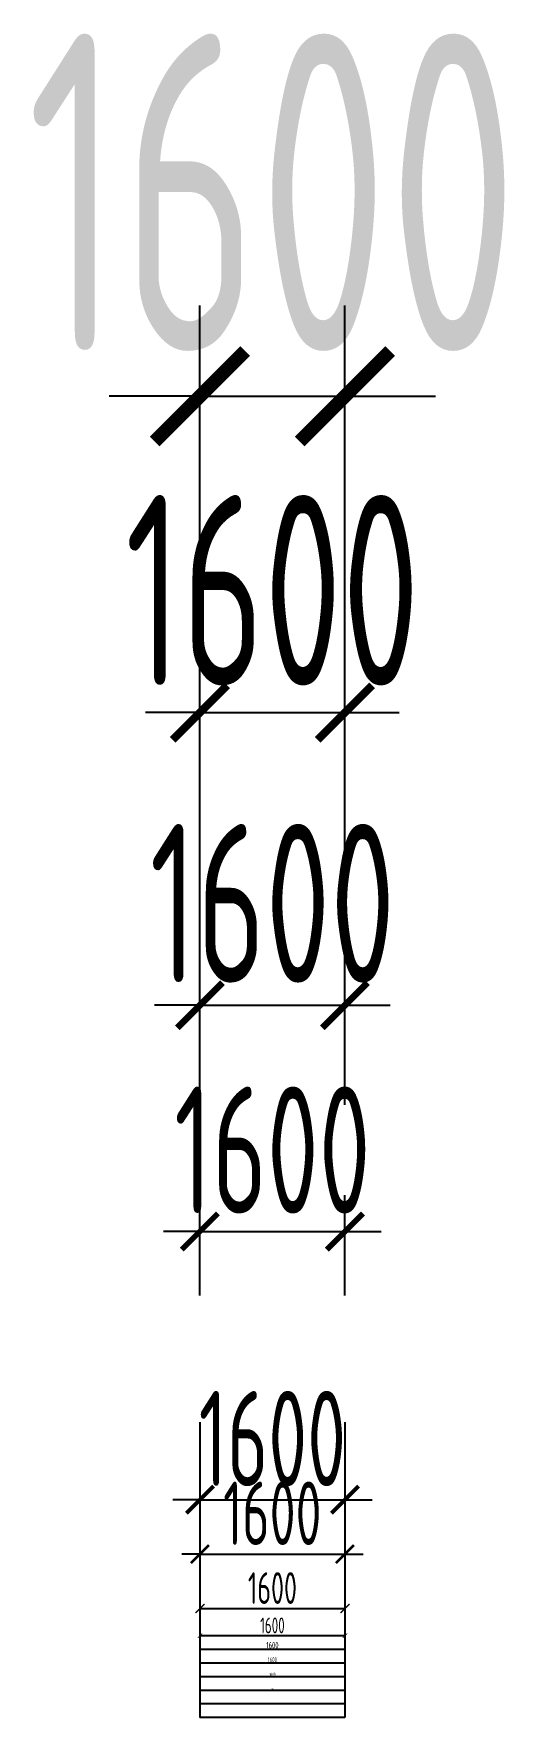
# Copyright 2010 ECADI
# Model space of a CAD drawing. Extents: x -3523 to 12007717, y -6694179 to 21431.
# Drawn here: x -857 to 4336, y 2310 to 20885 of the extents above; entities that cross this region are included whole.
import ezdxf

# ---------------------------------------------------------------- set-up
doc = ezdxf.new("R2010")
doc.units = 0
doc.header["$LTSCALE"] = 10
doc.header["$MEASUREMENT"] = 0
for name, color, linetype in [('A3-RB-4F-100$0$A-DIMS-1', 1, 'Continuous'), ('A3-RB-4F-100$0$A-DIMS-10', 1, 'Continuous'), ('A3-RB-4F-100$0$A-DIMS-100', 1, 'Continuous'), ('A3-RB-4F-100$0$A-DIMS-1000', 1, 'Continuous'), ('A3-RB-4F-100$0$A-DIMS-15', 1, 'Continuous'), ('A3-RB-4F-100$0$A-DIMS-2', 1, 'Continuous'), ('A3-RB-4F-100$0$A-DIMS-20', 1, 'Continuous'), ('A3-RB-4F-100$0$A-DIMS-200', 1, 'Continuous'), ('A3-RB-4F-100$0$A-DIMS-300', 1, 'Continuous'), ('A3-RB-4F-100$0$A-DIMS-400', 1, 'Continuous'), ('A3-RB-4F-100$0$A-DIMS-5', 1, 'Continuous'), ('A3-RB-4F-100$0$A-DIMS-50', 1, 'Continuous'), ('A3-RB-4F-100$0$A-DIMS-500', 1, 'Continuous'), ('A3-RB-4F-100$0$A-DIMS-600', 1, 'Continuous')]:
    doc.layers.add(name, color=color, linetype=linetype)
doc.styles.add('A3-RB-4F-100$0$XD2008', font='xd-hzs.shx', dxfattribs={"width": 0.7, "bigfont": 'xd-hztxt.shx'})
doc.dimstyles.new('A3-RB-4F-100$0$XD1$0', dxfattribs={"dimtxt": 3.5, "dimasz": 1, "dimexe": 1, "dimexo": 2, "dimgap": 0.5, "dimtad": 1, "dimdec": 0, "dimdsep": 46, "dimtxsty": 'A3-RB-4F-100$0$XD2008', "dimblk": 'A3-RB-4F-100$0$_ARCHTICK', "dimcen": 2.5, "dimclrt": 4, "dimaunit": 1, "dimadec": 0, "dimazin": 0, "dimtfac": 1, "dimtdec": 0, "dimtix": 1, "dimtmove": 0, "dimatfit": 3, "dimfxl": 0, "dimtolj": 1, "dimtzin": 0, "dimarcsym": 0})
doc.dimstyles.new('A3-RB-4F-100$0$XD10$0', dxfattribs={"dimscale": 10, "dimtxt": 3.5, "dimasz": 1, "dimexe": 1, "dimexo": 2, "dimgap": 0.5, "dimtad": 1, "dimdec": 0, "dimdsep": 46, "dimtxsty": 'A3-RB-4F-100$0$XD2008', "dimblk": 'A3-RB-4F-100$0$_ARCHTICK', "dimcen": 2.5, "dimclrt": 4, "dimaunit": 1, "dimadec": 0, "dimazin": 0, "dimtfac": 1, "dimtdec": 0, "dimtix": 1, "dimtmove": 0, "dimatfit": 3, "dimfxl": 0, "dimtolj": 1, "dimtzin": 0, "dimarcsym": 0})
doc.dimstyles.new('A3-RB-4F-100$0$XD100$0', dxfattribs={"dimscale": 100, "dimtxt": 3.5, "dimasz": 1, "dimexe": 1, "dimexo": 2, "dimgap": 0.5, "dimtad": 1, "dimdec": 0, "dimdsep": 46, "dimtxsty": 'A3-RB-4F-100$0$XD2008', "dimblk1": 'A3-RB-4F-100$0$_ARCHTICK', "dimblk2": 'A3-RB-4F-100$0$_ARCHTICK', "dimsah": 1, "dimcen": 2.5, "dimclrt": 4, "dimaunit": 1, "dimadec": 0, "dimazin": 0, "dimtfac": 1, "dimtdec": 0, "dimtix": 1, "dimtmove": 0, "dimatfit": 3, "dimfxl": 0, "dimtolj": 1, "dimtzin": 0, "dimarcsym": 0})
doc.dimstyles.new('A3-RB-4F-100$0$XD1000$0', dxfattribs={"dimscale": 1000, "dimtxt": 3.5, "dimasz": 1, "dimexe": 1, "dimexo": 2, "dimgap": 0.5, "dimtad": 1, "dimdec": 0, "dimdsep": 46, "dimtxsty": 'A3-RB-4F-100$0$XD2008', "dimblk": 'A3-RB-4F-100$0$_ARCHTICK', "dimcen": 2.5, "dimclrt": 4, "dimaunit": 1, "dimadec": 0, "dimazin": 0, "dimtfac": 1, "dimtdec": 0, "dimtix": 1, "dimtmove": 0, "dimatfit": 3, "dimfxl": 0, "dimtolj": 1, "dimtzin": 0, "dimarcsym": 0})
doc.dimstyles.new('A3-RB-4F-100$0$XD15$0', dxfattribs={"dimscale": 15, "dimtxt": 3.5, "dimasz": 1, "dimexe": 1, "dimexo": 2, "dimgap": 0.5, "dimtad": 1, "dimdec": 0, "dimdsep": 46, "dimtxsty": 'A3-RB-4F-100$0$XD2008', "dimblk": 'A3-RB-4F-100$0$_ARCHTICK', "dimcen": 2.5, "dimclrt": 4, "dimaunit": 1, "dimadec": 0, "dimazin": 0, "dimtfac": 1, "dimtdec": 0, "dimtix": 1, "dimtmove": 0, "dimatfit": 3, "dimfxl": 0, "dimtolj": 1, "dimtzin": 0, "dimarcsym": 0})
doc.dimstyles.new('A3-RB-4F-100$0$XD2$0', dxfattribs={"dimscale": 2, "dimtxt": 3.5, "dimasz": 1, "dimexe": 1, "dimexo": 2, "dimgap": 0.5, "dimtad": 1, "dimdec": 0, "dimdsep": 46, "dimtxsty": 'A3-RB-4F-100$0$XD2008', "dimblk": 'A3-RB-4F-100$0$_ARCHTICK', "dimcen": 2.5, "dimclrt": 4, "dimaunit": 1, "dimadec": 0, "dimazin": 0, "dimtfac": 1, "dimtdec": 0, "dimtix": 1, "dimtmove": 0, "dimatfit": 3, "dimfxl": 0, "dimtolj": 1, "dimtzin": 0, "dimarcsym": 0})
doc.dimstyles.new('A3-RB-4F-100$0$XD20$0', dxfattribs={"dimscale": 20, "dimtxt": 3.5, "dimasz": 1, "dimexe": 1, "dimexo": 2, "dimgap": 0.5, "dimtad": 1, "dimdec": 0, "dimdsep": 46, "dimtxsty": 'A3-RB-4F-100$0$XD2008', "dimblk": 'A3-RB-4F-100$0$_ARCHTICK', "dimcen": 2.5, "dimclrt": 4, "dimaunit": 1, "dimadec": 0, "dimazin": 0, "dimtfac": 1, "dimtdec": 0, "dimtix": 1, "dimtmove": 0, "dimatfit": 3, "dimfxl": 0, "dimtolj": 1, "dimtzin": 0, "dimarcsym": 0})
doc.dimstyles.new('A3-RB-4F-100$0$XD200$0', dxfattribs={"dimscale": 200, "dimtxt": 3.5, "dimasz": 1, "dimexe": 1, "dimexo": 2, "dimgap": 0.5, "dimtad": 1, "dimdec": 0, "dimdsep": 46, "dimtxsty": 'A3-RB-4F-100$0$XD2008', "dimblk": 'A3-RB-4F-100$0$_ARCHTICK', "dimcen": 2.5, "dimclrt": 4, "dimaunit": 1, "dimadec": 0, "dimazin": 0, "dimtfac": 1, "dimtdec": 0, "dimtix": 1, "dimtmove": 0, "dimatfit": 3, "dimfxl": 0, "dimtolj": 1, "dimtzin": 0, "dimarcsym": 0})
doc.dimstyles.new('A3-RB-4F-100$0$XD300$0', dxfattribs={"dimscale": 300, "dimtxt": 3.5, "dimasz": 1, "dimexe": 1, "dimexo": 2, "dimgap": 0.5, "dimtad": 1, "dimdec": 0, "dimdsep": 46, "dimtxsty": 'A3-RB-4F-100$0$XD2008', "dimblk": 'A3-RB-4F-100$0$_ARCHTICK', "dimcen": 2.5, "dimclrt": 4, "dimaunit": 1, "dimadec": 0, "dimazin": 0, "dimtfac": 1, "dimtdec": 0, "dimtix": 1, "dimtmove": 0, "dimatfit": 3, "dimfxl": 0, "dimtolj": 1, "dimtzin": 0, "dimarcsym": 0})
doc.dimstyles.new('A3-RB-4F-100$0$XD400$0', dxfattribs={"dimscale": 400, "dimtxt": 3.5, "dimasz": 1, "dimexe": 1, "dimexo": 2, "dimgap": 0.5, "dimtad": 1, "dimdec": 0, "dimdsep": 46, "dimtxsty": 'A3-RB-4F-100$0$XD2008', "dimblk": 'A3-RB-4F-100$0$_ARCHTICK', "dimcen": 2.5, "dimclrt": 4, "dimaunit": 1, "dimadec": 0, "dimazin": 0, "dimtfac": 1, "dimtdec": 0, "dimtix": 1, "dimtmove": 0, "dimatfit": 3, "dimfxl": 0, "dimtolj": 1, "dimtzin": 0, "dimarcsym": 0})
doc.dimstyles.new('A3-RB-4F-100$0$XD5$0', dxfattribs={"dimscale": 5, "dimtxt": 3.5, "dimasz": 1, "dimexe": 1, "dimexo": 2, "dimgap": 0.5, "dimtad": 1, "dimdec": 0, "dimdsep": 46, "dimtxsty": 'A3-RB-4F-100$0$XD2008', "dimblk": 'A3-RB-4F-100$0$_ARCHTICK', "dimcen": 2.5, "dimclrt": 4, "dimaunit": 1, "dimadec": 0, "dimazin": 0, "dimtfac": 1, "dimtdec": 0, "dimtix": 1, "dimtmove": 0, "dimatfit": 3, "dimfxl": 0, "dimtolj": 1, "dimtzin": 0, "dimarcsym": 0})
doc.dimstyles.new('A3-RB-4F-100$0$XD50$0', dxfattribs={"dimscale": 50, "dimtxt": 3.5, "dimasz": 1, "dimexe": 1, "dimexo": 2, "dimgap": 0.5, "dimtad": 1, "dimdec": 0, "dimdsep": 46, "dimtxsty": 'A3-RB-4F-100$0$XD2008', "dimblk": 'A3-RB-4F-100$0$_ARCHTICK', "dimcen": 2.5, "dimclrt": 4, "dimaunit": 1, "dimadec": 0, "dimazin": 0, "dimtfac": 1, "dimtdec": 0, "dimtix": 1, "dimtmove": 0, "dimatfit": 3, "dimfxl": 0, "dimtolj": 1, "dimtzin": 0, "dimarcsym": 0})
doc.dimstyles.new('A3-RB-4F-100$0$XD500$0', dxfattribs={"dimscale": 500, "dimtxt": 3.5, "dimasz": 1, "dimexe": 1, "dimexo": 2, "dimgap": 0.5, "dimtad": 1, "dimdec": 0, "dimdsep": 46, "dimtxsty": 'A3-RB-4F-100$0$XD2008', "dimblk": 'A3-RB-4F-100$0$_ARCHTICK', "dimcen": 2.5, "dimclrt": 4, "dimaunit": 1, "dimadec": 0, "dimazin": 0, "dimtfac": 1, "dimtdec": 0, "dimtix": 1, "dimtmove": 0, "dimatfit": 3, "dimfxl": 0, "dimtolj": 1, "dimtzin": 0, "dimarcsym": 0})
doc.dimstyles.new('A3-RB-4F-100$0$XD600$0', dxfattribs={"dimscale": 600, "dimtxt": 3.5, "dimasz": 1, "dimexe": 1, "dimexo": 2, "dimgap": 0.5, "dimtad": 1, "dimdec": 0, "dimdsep": 46, "dimtxsty": 'A3-RB-4F-100$0$XD2008', "dimblk": 'A3-RB-4F-100$0$_ARCHTICK', "dimcen": 2.5, "dimclrt": 4, "dimaunit": 1, "dimadec": 0, "dimazin": 0, "dimtfac": 1, "dimtdec": 0, "dimtix": 1, "dimtmove": 0, "dimatfit": 3, "dimfxl": 0, "dimtolj": 1, "dimtzin": 0, "dimarcsym": 0})

# ---------------------------------------------------------------- blocks, each defined once
blk = doc.blocks.new('A3-RB-4F-100$0$_ARCHTICK')
at = {"color": 0, "linetype": 'ByBlock', "const_width": 0.15}
blk.add_lwpolyline([(-0.5, -0.5), (0.5, 0.5)], dxfattribs=at)
blk = doc.blocks.new('*D3203')
at = {"layer": 'A3-RB-4F-100$0$A-DIMS-1', "color": 0, "lineweight": -2}
for p, q in [((977, 2463), (977, 2310)), ((2577, 2463), (2577, 2310)), ((977, 2311), (2577, 2311))]:
    blk.add_line(p, q, dxfattribs=at)
at = {"layer": 'Defpoints', "color": 0}
for p in [(977, 2465), (2577, 2465), (2577, 2311)]:
    blk.add_point(p, dxfattribs=at)
at = {"layer": 'A3-RB-4F-100$0$A-DIMS-1', "color": 0, "lineweight": -2, "rotation": 180}
blk.add_blockref('A3-RB-4F-100$0$_ARCHTICK', (977, 2311), dxfattribs=at)
at = {"layer": 'A3-RB-4F-100$0$A-DIMS-1', "color": 0, "lineweight": -2}
blk.add_blockref('A3-RB-4F-100$0$_ARCHTICK', (2577, 2311), dxfattribs=at)
at = {"layer": 'A3-RB-4F-100$0$A-DIMS-1', "color": 4, "insert": (1777, 2313), "char_height": 3.5, "attachment_point": 5, "style": 'A3-RB-4F-100$0$XD2008'}
blk.add_mtext('\\A1;1600', dxfattribs=at)
blk = doc.blocks.new('*D3204')
at = {"layer": 'A3-RB-4F-100$0$A-DIMS-2', "color": 0, "lineweight": -2}
for p, q in [((977, 2611), (977, 2459)), ((2577, 2611), (2577, 2459)), ((977, 2461), (2577, 2461))]:
    blk.add_line(p, q, dxfattribs=at)
at = {"layer": 'Defpoints', "color": 0}
for p in [(977, 2615), (2577, 2615), (2577, 2461)]:
    blk.add_point(p, dxfattribs=at)
at = {"layer": 'A3-RB-4F-100$0$A-DIMS-2', "color": 0, "lineweight": -2, "xscale": 2, "yscale": 2, "zscale": 2, "rotation": 180}
blk.add_blockref('A3-RB-4F-100$0$_ARCHTICK', (977, 2461), dxfattribs=at)
at = {"layer": 'A3-RB-4F-100$0$A-DIMS-2', "color": 0, "lineweight": -2, "xscale": 2, "yscale": 2, "zscale": 2}
blk.add_blockref('A3-RB-4F-100$0$_ARCHTICK', (2577, 2461), dxfattribs=at)
at = {"layer": 'A3-RB-4F-100$0$A-DIMS-2', "color": 4, "insert": (1777, 2466), "char_height": 7, "attachment_point": 5, "style": 'A3-RB-4F-100$0$XD2008'}
blk.add_mtext('\\A1;1600', dxfattribs=at)
blk = doc.blocks.new('*D3205')
at = {"layer": 'A3-RB-4F-100$0$A-DIMS-5', "color": 0, "lineweight": -2}
for p, q in [((977, 2755), (977, 2606)), ((977, 2611), (2577, 2611)), ((2577, 2755), (2577, 2606))]:
    blk.add_line(p, q, dxfattribs=at)
at = {"layer": 'Defpoints', "color": 0}
for p in [(977, 2765), (2577, 2765), (2577, 2611)]:
    blk.add_point(p, dxfattribs=at)
at = {"layer": 'A3-RB-4F-100$0$A-DIMS-5', "color": 0, "lineweight": -2, "xscale": 5, "yscale": 5, "zscale": 5, "rotation": 180}
blk.add_blockref('A3-RB-4F-100$0$_ARCHTICK', (977, 2611), dxfattribs=at)
at = {"layer": 'A3-RB-4F-100$0$A-DIMS-5', "color": 0, "lineweight": -2, "xscale": 5, "yscale": 5, "zscale": 5}
blk.add_blockref('A3-RB-4F-100$0$_ARCHTICK', (2577, 2611), dxfattribs=at)
at = {"layer": 'A3-RB-4F-100$0$A-DIMS-5', "color": 4, "insert": (1777, 2622), "char_height": 17.5, "attachment_point": 5, "style": 'A3-RB-4F-100$0$XD2008'}
blk.add_mtext('\\A1;1600', dxfattribs=at)
blk = doc.blocks.new('*D3206')
at = {"layer": 'A3-RB-4F-100$0$A-DIMS-10', "color": 0, "lineweight": -2}
for p, q in [((977, 2895), (977, 2751)), ((2577, 2895), (2577, 2751)), ((977, 2761), (2577, 2761))]:
    blk.add_line(p, q, dxfattribs=at)
at = {"layer": 'Defpoints', "color": 0}
for p in [(977, 2915), (2577, 2915), (2577, 2761)]:
    blk.add_point(p, dxfattribs=at)
at = {"layer": 'A3-RB-4F-100$0$A-DIMS-10', "color": 0, "lineweight": -2, "xscale": 10, "yscale": 10, "zscale": 10, "rotation": 180}
blk.add_blockref('A3-RB-4F-100$0$_ARCHTICK', (977, 2761), dxfattribs=at)
at = {"layer": 'A3-RB-4F-100$0$A-DIMS-10', "color": 0, "lineweight": -2, "xscale": 10, "yscale": 10, "zscale": 10}
blk.add_blockref('A3-RB-4F-100$0$_ARCHTICK', (2577, 2761), dxfattribs=at)
at = {"layer": 'A3-RB-4F-100$0$A-DIMS-10', "color": 4, "insert": (1777, 2784), "char_height": 35, "attachment_point": 5, "style": 'A3-RB-4F-100$0$XD2008'}
blk.add_mtext('\\A1;1600', dxfattribs=at)
blk = doc.blocks.new('*D3207')
at = {"layer": 'A3-RB-4F-100$0$A-DIMS-15', "color": 0, "lineweight": -2}
for p, q in [((977, 3035), (977, 2896)), ((2577, 3035), (2577, 2896)), ((977, 2911), (2577, 2911))]:
    blk.add_line(p, q, dxfattribs=at)
at = {"layer": 'Defpoints', "color": 0}
for p in [(977, 3065), (2577, 3065), (2577, 2911)]:
    blk.add_point(p, dxfattribs=at)
at = {"layer": 'A3-RB-4F-100$0$A-DIMS-15', "color": 0, "lineweight": -2, "xscale": 15, "yscale": 15, "zscale": 15, "rotation": 180}
blk.add_blockref('A3-RB-4F-100$0$_ARCHTICK', (977, 2911), dxfattribs=at)
at = {"layer": 'A3-RB-4F-100$0$A-DIMS-15', "color": 0, "lineweight": -2, "xscale": 15, "yscale": 15, "zscale": 15}
blk.add_blockref('A3-RB-4F-100$0$_ARCHTICK', (2577, 2911), dxfattribs=at)
at = {"layer": 'A3-RB-4F-100$0$A-DIMS-15', "color": 4, "insert": (1777, 2945), "char_height": 52.5, "attachment_point": 5, "style": 'A3-RB-4F-100$0$XD2008'}
blk.add_mtext('\\A1;1600', dxfattribs=at)
blk = doc.blocks.new('*D3208')
at = {"layer": 'A3-RB-4F-100$0$A-DIMS-20', "color": 0, "lineweight": -2}
for p, q in [((977, 3175), (977, 3041)), ((2577, 3175), (2577, 3041)), ((977, 3061), (2577, 3061))]:
    blk.add_line(p, q, dxfattribs=at)
at = {"layer": 'Defpoints', "color": 0}
for p in [(977, 3215), (2577, 3215), (2577, 3061)]:
    blk.add_point(p, dxfattribs=at)
at = {"layer": 'A3-RB-4F-100$0$A-DIMS-20', "color": 0, "lineweight": -2, "xscale": 20, "yscale": 20, "zscale": 20, "rotation": 180}
blk.add_blockref('A3-RB-4F-100$0$_ARCHTICK', (977, 3061), dxfattribs=at)
at = {"layer": 'A3-RB-4F-100$0$A-DIMS-20', "color": 0, "lineweight": -2, "xscale": 20, "yscale": 20, "zscale": 20}
blk.add_blockref('A3-RB-4F-100$0$_ARCHTICK', (2577, 3061), dxfattribs=at)
at = {"layer": 'A3-RB-4F-100$0$A-DIMS-20', "color": 4, "insert": (1777, 3106), "char_height": 70, "attachment_point": 5, "style": 'A3-RB-4F-100$0$XD2008'}
blk.add_mtext('\\A1;1600', dxfattribs=at)
blk = doc.blocks.new('*D2962')
at = {"layer": 'A3-RB-4F-100$0$A-DIMS-50', "color": 0, "lineweight": -2}
for p, q in [((977, 4011), (977, 3161)), ((2577, 3665), (2577, 3161)), ((977, 3211), (2577, 3211))]:
    blk.add_line(p, q, dxfattribs=at)
at = {"layer": 'Defpoints', "color": 0}
for p in [(977, 4111), (2577, 3765), (2577, 3211)]:
    blk.add_point(p, dxfattribs=at)
at = {"layer": 'A3-RB-4F-100$0$A-DIMS-50', "color": 0, "lineweight": -2, "xscale": 50, "yscale": 50, "zscale": 50, "rotation": 180}
blk.add_blockref('A3-RB-4F-100$0$_ARCHTICK', (977, 3211), dxfattribs=at)
at = {"layer": 'A3-RB-4F-100$0$A-DIMS-50', "color": 0, "lineweight": -2, "xscale": 50, "yscale": 50, "zscale": 50}
blk.add_blockref('A3-RB-4F-100$0$_ARCHTICK', (2577, 3211), dxfattribs=at)
at = {"layer": 'A3-RB-4F-100$0$A-DIMS-50', "color": 4, "insert": (1777, 3324), "char_height": 175, "attachment_point": 5, "style": 'A3-RB-4F-100$0$XD2008'}
blk.add_mtext('\\A1;1600', dxfattribs=at)
blk = doc.blocks.new('*D2963')
at = {"layer": 'A3-RB-4F-100$0$A-DIMS-100', "color": 0, "lineweight": -2}
for p, q in [((2577, 4165), (2577, 3411)), ((977, 3911), (977, 3411)), ((977, 3511), (2577, 3511))]:
    blk.add_line(p, q, dxfattribs=at)
at = {"layer": 'Defpoints', "color": 0}
for p in [(2577, 4365), (977, 4111), (2577, 3511)]:
    blk.add_point(p, dxfattribs=at)
at = {"layer": 'A3-RB-4F-100$0$A-DIMS-100', "color": 0, "lineweight": -2, "xscale": 100, "yscale": 100, "zscale": 100, "rotation": 180}
blk.add_blockref('A3-RB-4F-100$0$_ARCHTICK', (977, 3511), dxfattribs=at)
at = {"layer": 'A3-RB-4F-100$0$A-DIMS-100', "color": 0, "lineweight": -2, "xscale": 100, "yscale": 100, "zscale": 100}
blk.add_blockref('A3-RB-4F-100$0$_ARCHTICK', (2577, 3511), dxfattribs=at)
at = {"layer": 'A3-RB-4F-100$0$A-DIMS-100', "color": 4, "insert": (1777, 3736), "char_height": 350, "attachment_point": 5, "style": 'A3-RB-4F-100$0$XD2008'}
blk.add_mtext('\\A1;1600', dxfattribs=at)
blk = doc.blocks.new('*D2964')
at = {"layer": 'A3-RB-4F-100$0$A-DIMS-200', "color": 0, "lineweight": -2}
for p, q in [((977, 4565), (977, 3911)), ((2577, 4561), (2577, 3911)), ((977, 4111), (777, 4111)), ((977, 4111), (2577, 4111)), ((2577, 4111), (2777, 4111))]:
    blk.add_line(p, q, dxfattribs=at)
at = {"layer": 'Defpoints', "color": 0}
for p in [(977, 4965), (2577, 4961), (2577, 4111)]:
    blk.add_point(p, dxfattribs=at)
at = {"layer": 'A3-RB-4F-100$0$A-DIMS-200', "color": 0, "lineweight": -2, "xscale": 200, "yscale": 200, "zscale": 200}
blk.add_blockref('A3-RB-4F-100$0$_ARCHTICK', (977, 4111), dxfattribs=at)
at = {"layer": 'A3-RB-4F-100$0$A-DIMS-200', "color": 0, "lineweight": -2, "xscale": 200, "yscale": 200, "zscale": 200, "rotation": 180}
blk.add_blockref('A3-RB-4F-100$0$_ARCHTICK', (2577, 4111), dxfattribs=at)
at = {"layer": 'A3-RB-4F-100$0$A-DIMS-200', "color": 4, "insert": (1777, 4561), "char_height": 700, "attachment_point": 5, "style": 'A3-RB-4F-100$0$XD2008'}
blk.add_mtext('\\A1;1600', dxfattribs=at)
blk = doc.blocks.new('*D2965')
at = {"layer": 'A3-RB-4F-100$0$A-DIMS-300', "color": 0, "lineweight": -2}
for p, q in [((977, 5565), (977, 4411)), ((2577, 5565), (2577, 4411)), ((977, 4711), (677, 4711)), ((977, 4711), (2577, 4711)), ((2577, 4711), (2877, 4711))]:
    blk.add_line(p, q, dxfattribs=at)
at = {"layer": 'Defpoints', "color": 0}
for p in [(977, 6165), (2577, 6165), (2577, 4711)]:
    blk.add_point(p, dxfattribs=at)
at = {"layer": 'A3-RB-4F-100$0$A-DIMS-300', "color": 0, "lineweight": -2, "xscale": 300, "yscale": 300, "zscale": 300}
blk.add_blockref('A3-RB-4F-100$0$_ARCHTICK', (977, 4711), dxfattribs=at)
at = {"layer": 'A3-RB-4F-100$0$A-DIMS-300', "color": 0, "lineweight": -2, "xscale": 300, "yscale": 300, "zscale": 300, "rotation": 180}
blk.add_blockref('A3-RB-4F-100$0$_ARCHTICK', (2577, 4711), dxfattribs=at)
at = {"layer": 'A3-RB-4F-100$0$A-DIMS-300', "color": 4, "insert": (1777, 5386), "char_height": 1050, "attachment_point": 5, "style": 'A3-RB-4F-100$0$XD2008'}
blk.add_mtext('\\A1;1600', dxfattribs=at)
blk = doc.blocks.new('*D2966')
at = {"layer": 'A3-RB-4F-100$0$A-DIMS-400', "color": 0, "lineweight": -2}
for p, q in [((977, 6965), (977, 8069)), ((2577, 6965), (2577, 8069)), ((977, 7669), (577, 7669)), ((977, 7669), (2577, 7669)), ((2577, 7669), (2977, 7669))]:
    blk.add_line(p, q, dxfattribs=at)
at = {"layer": 'Defpoints', "color": 0}
for p in [(2577, 7669), (977, 6165), (2577, 6165)]:
    blk.add_point(p, dxfattribs=at)
at = {"layer": 'A3-RB-4F-100$0$A-DIMS-400', "color": 0, "lineweight": -2, "xscale": 400, "yscale": 400, "zscale": 400}
blk.add_blockref('A3-RB-4F-100$0$_ARCHTICK', (977, 7669), dxfattribs=at)
at = {"layer": 'A3-RB-4F-100$0$A-DIMS-400', "color": 0, "lineweight": -2, "xscale": 400, "yscale": 400, "zscale": 400, "rotation": 180}
blk.add_blockref('A3-RB-4F-100$0$_ARCHTICK', (2577, 7669), dxfattribs=at)
at = {"layer": 'A3-RB-4F-100$0$A-DIMS-400', "color": 4, "insert": (1777, 8569), "char_height": 1400, "attachment_point": 5, "style": 'A3-RB-4F-100$0$XD2008'}
blk.add_mtext('\\A1;1600', dxfattribs=at)
blk = doc.blocks.new('*D2967')
at = {"layer": 'A3-RB-4F-100$0$A-DIMS-500', "color": 0, "lineweight": -2}
for p, q in [((977, 9069), (977, 10666)), ((2577, 9069), (2577, 10666)), ((977, 10166), (477, 10166)), ((977, 10166), (2577, 10166)), ((2577, 10166), (3077, 10166))]:
    blk.add_line(p, q, dxfattribs=at)
at = {"layer": 'Defpoints', "color": 0}
for p in [(2577, 10166), (977, 8069), (2577, 8069)]:
    blk.add_point(p, dxfattribs=at)
at = {"layer": 'A3-RB-4F-100$0$A-DIMS-500', "color": 0, "lineweight": -2, "xscale": 500, "yscale": 500, "zscale": 500}
blk.add_blockref('A3-RB-4F-100$0$_ARCHTICK', (977, 10166), dxfattribs=at)
at = {"layer": 'A3-RB-4F-100$0$A-DIMS-500', "color": 0, "lineweight": -2, "xscale": 500, "yscale": 500, "zscale": 500, "rotation": 180}
blk.add_blockref('A3-RB-4F-100$0$_ARCHTICK', (2577, 10166), dxfattribs=at)
at = {"layer": 'A3-RB-4F-100$0$A-DIMS-500', "color": 4, "insert": (1777, 11291), "char_height": 1750, "attachment_point": 5, "style": 'A3-RB-4F-100$0$XD2008'}
blk.add_mtext('\\A1;1600', dxfattribs=at)
blk = doc.blocks.new('*D2968')
at = {"layer": 'A3-RB-4F-100$0$A-DIMS-600', "color": 0, "lineweight": -2}
for p, q in [((977, 10269), (977, 13995)), ((2577, 10269), (2577, 13995)), ((977, 13395), (377, 13395)), ((977, 13395), (2577, 13395)), ((2577, 13395), (3177, 13395))]:
    blk.add_line(p, q, dxfattribs=at)
at = {"layer": 'Defpoints', "color": 0}
for p in [(2577, 13395), (977, 9069), (2577, 9069)]:
    blk.add_point(p, dxfattribs=at)
at = {"layer": 'A3-RB-4F-100$0$A-DIMS-600', "color": 0, "lineweight": -2, "xscale": 600, "yscale": 600, "zscale": 600}
blk.add_blockref('A3-RB-4F-100$0$_ARCHTICK', (977, 13395), dxfattribs=at)
at = {"layer": 'A3-RB-4F-100$0$A-DIMS-600', "color": 0, "lineweight": -2, "xscale": 600, "yscale": 600, "zscale": 600, "rotation": 180}
blk.add_blockref('A3-RB-4F-100$0$_ARCHTICK', (2577, 13395), dxfattribs=at)
at = {"layer": 'A3-RB-4F-100$0$A-DIMS-600', "color": 4, "insert": (1777, 14745), "char_height": 2100, "attachment_point": 5, "style": 'A3-RB-4F-100$0$XD2008'}
blk.add_mtext('\\A1;1600', dxfattribs=at)
blk = doc.blocks.new('*D2969')
at = {"layer": 'A3-RB-4F-100$0$A-DIMS-1000', "color": 0, "lineweight": -2}
for p, q in [((977, 11069), (977, 17885)), ((2577, 11069), (2577, 17885)), ((977, 16885), (-23, 16885)), ((977, 16885), (2577, 16885)), ((2577, 16885), (3577, 16885))]:
    blk.add_line(p, q, dxfattribs=at)
at = {"layer": 'Defpoints', "color": 0}
for p in [(2577, 16885), (977, 9069), (2577, 9069)]:
    blk.add_point(p, dxfattribs=at)
at = {"layer": 'A3-RB-4F-100$0$A-DIMS-1000', "color": 0, "lineweight": -2, "xscale": 1000, "yscale": 1000, "zscale": 1000}
blk.add_blockref('A3-RB-4F-100$0$_ARCHTICK', (977, 16885), dxfattribs=at)
at = {"layer": 'A3-RB-4F-100$0$A-DIMS-1000', "color": 0, "lineweight": -2, "xscale": 1000, "yscale": 1000, "zscale": 1000, "rotation": 180}
blk.add_blockref('A3-RB-4F-100$0$_ARCHTICK', (2577, 16885), dxfattribs=at)
at = {"layer": 'A3-RB-4F-100$0$A-DIMS-1000', "color": 4, "insert": (1777, 19135), "char_height": 3500, "attachment_point": 5, "style": 'A3-RB-4F-100$0$XD2008'}
blk.add_mtext('\\A1;1600', dxfattribs=at)
blk = doc.blocks.new('A3-RB-4F-100')
at = {"layer": 'A3-RB-4F-100$0$A-DIMS-1'}
dim = blk.add_linear_dim(base=(2576.7, 2311.1), p1=(976.7, 2465.1), p2=(2576.7, 2465.1), dimstyle='A3-RB-4F-100$0$XD1$0', dxfattribs=at)
dim.commit()
dim.dimension.update_dxf_attribs({"geometry": '*D3203', "text_midpoint": (1776.7, 2313.3)})
at = {"layer": 'A3-RB-4F-100$0$A-DIMS-10'}
dim = blk.add_linear_dim(base=(2576.7, 2761.1), p1=(976.7, 2915.1), p2=(2576.7, 2915.1), dimstyle='A3-RB-4F-100$0$XD10$0', dxfattribs=at)
dim.commit()
dim.dimension.update_dxf_attribs({"geometry": '*D3206', "text_midpoint": (1776.7, 2783.6)})
at = {"layer": 'A3-RB-4F-100$0$A-DIMS-100'}
dim = blk.add_linear_dim(base=(2576.7, 3511.1), p1=(976.7, 4111.1), p2=(2576.7, 4365.1), dimstyle='A3-RB-4F-100$0$XD100$0', dxfattribs=at)
dim.commit()
dim.dimension.update_dxf_attribs({"geometry": '*D2963', "text_midpoint": (1776.7, 3736.1)})
at = {"layer": 'A3-RB-4F-100$0$A-DIMS-1000'}
dim = blk.add_linear_dim(base=(2576.7, 16884.8), p1=(976.7, 9069.1), p2=(2576.7, 9069.1), dimstyle='A3-RB-4F-100$0$XD1000$0', dxfattribs=at)
dim.commit()
dim.dimension.update_dxf_attribs({"geometry": '*D2969', "text_midpoint": (1776.7, 19134.8)})
at = {"layer": 'A3-RB-4F-100$0$A-DIMS-15'}
dim = blk.add_linear_dim(base=(2576.7, 2911.1), p1=(976.7, 3065.1), p2=(2576.7, 3065.1), dimstyle='A3-RB-4F-100$0$XD15$0', dxfattribs=at)
dim.commit()
dim.dimension.update_dxf_attribs({"geometry": '*D3207', "text_midpoint": (1776.7, 2944.8)})
at = {"layer": 'A3-RB-4F-100$0$A-DIMS-2'}
dim = blk.add_linear_dim(base=(2576.7, 2461.1), p1=(976.7, 2615.1), p2=(2576.7, 2615.1), dimstyle='A3-RB-4F-100$0$XD2$0', dxfattribs=at)
dim.commit()
dim.dimension.update_dxf_attribs({"geometry": '*D3204', "text_midpoint": (1776.7, 2465.6)})
at = {"layer": 'A3-RB-4F-100$0$A-DIMS-20'}
dim = blk.add_linear_dim(base=(2576.7, 3061.1), p1=(976.7, 3215.1), p2=(2576.7, 3215.1), dimstyle='A3-RB-4F-100$0$XD20$0', dxfattribs=at)
dim.commit()
dim.dimension.update_dxf_attribs({"geometry": '*D3208', "text_midpoint": (1776.7, 3106.1)})
at = {"layer": 'A3-RB-4F-100$0$A-DIMS-200'}
dim = blk.add_linear_dim(base=(2576.7, 4111.1), p1=(976.7, 4965.1), p2=(2576.7, 4961.1), dimstyle='A3-RB-4F-100$0$XD200$0', dxfattribs=at)
dim.commit()
dim.dimension.update_dxf_attribs({"geometry": '*D2964', "text_midpoint": (1776.7, 4561.1)})
at = {"layer": 'A3-RB-4F-100$0$A-DIMS-300'}
dim = blk.add_linear_dim(base=(2576.7, 4711.1), p1=(976.7, 6165.1), p2=(2576.7, 6165.1), dimstyle='A3-RB-4F-100$0$XD300$0', override={"dimasz": 1}, dxfattribs=at)
dim.commit()
dim.dimension.update_dxf_attribs({"geometry": '*D2965', "text_midpoint": (1776.7, 5386.1)})
at = {"layer": 'A3-RB-4F-100$0$A-DIMS-400'}
dim = blk.add_linear_dim(base=(2576.7, 7669.1), p1=(976.7, 6165.1), p2=(2576.7, 6165.1), dimstyle='A3-RB-4F-100$0$XD400$0', override={"dimasz": 1}, dxfattribs=at)
dim.commit()
dim.dimension.update_dxf_attribs({"geometry": '*D2966', "text_midpoint": (1776.7, 8569.1)})
at = {"layer": 'A3-RB-4F-100$0$A-DIMS-5'}
dim = blk.add_linear_dim(base=(2576.7, 2611.1), p1=(976.7, 2765.1), p2=(2576.7, 2765.1), dimstyle='A3-RB-4F-100$0$XD5$0', dxfattribs=at)
dim.commit()
dim.dimension.update_dxf_attribs({"geometry": '*D3205', "text_midpoint": (1776.7, 2622.3)})
at = {"layer": 'A3-RB-4F-100$0$A-DIMS-50'}
dim = blk.add_linear_dim(base=(2576.7, 3211.1), p1=(976.7, 4111.1), p2=(2576.7, 3765.1), dimstyle='A3-RB-4F-100$0$XD50$0', dxfattribs=at)
dim.commit()
dim.dimension.update_dxf_attribs({"geometry": '*D2962', "text_midpoint": (1776.7, 3323.6)})
at = {"layer": 'A3-RB-4F-100$0$A-DIMS-500'}
dim = blk.add_linear_dim(base=(2576.7, 10165.6), p1=(976.7, 8069.1), p2=(2576.7, 8069.1), dimstyle='A3-RB-4F-100$0$XD500$0', dxfattribs=at)
dim.commit()
dim.dimension.update_dxf_attribs({"geometry": '*D2967', "text_midpoint": (1776.7, 11290.6)})
at = {"layer": 'A3-RB-4F-100$0$A-DIMS-600'}
dim = blk.add_linear_dim(base=(2576.7, 13395.1), p1=(976.7, 9069.1), p2=(2576.7, 9069.1), dimstyle='A3-RB-4F-100$0$XD600$0', dxfattribs=at)
dim.commit()
dim.dimension.update_dxf_attribs({"geometry": '*D2968', "text_midpoint": (1776.7, 14745.1)})

msp = doc.modelspace()

# ---------------------------------------------------------------- block references
msp.add_blockref('A3-RB-4F-100', (0, 0))

doc.saveas('drawing.dxf')
